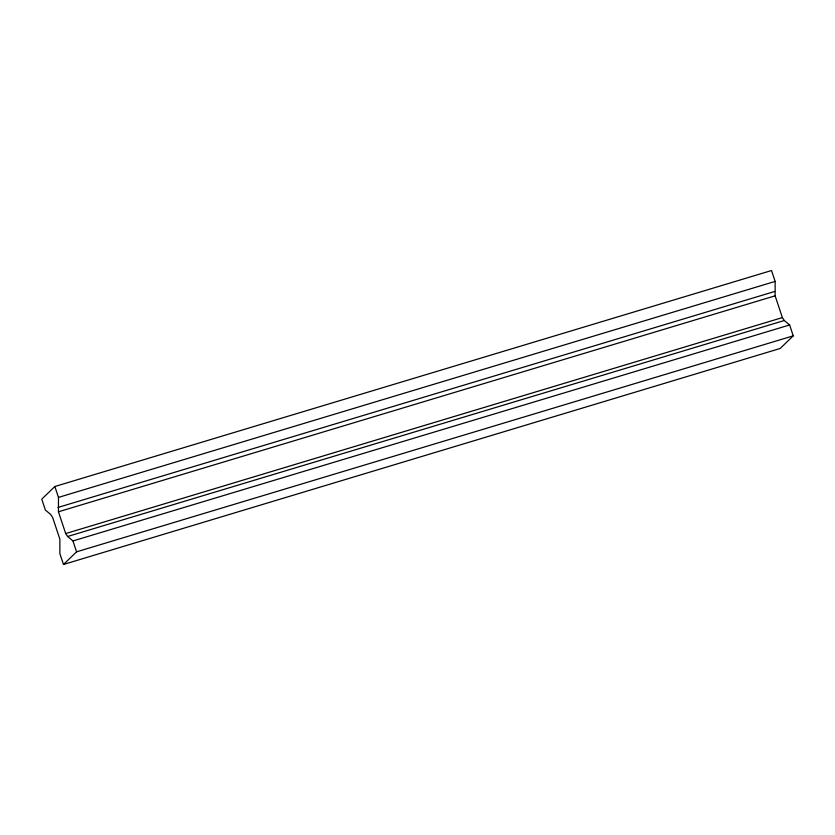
<?xml version="1.0" encoding="UTF-8"?>
<svg xmlns="http://www.w3.org/2000/svg" width="835" height="835" viewBox="0 0 835 835"><rect width="100%" height="100%" fill="white"/><g stroke="black" fill="none" stroke-linecap="round" stroke-linejoin="round"><path stroke-width="1.25" d="M63.481 564.47L76.58 551.831L72.958 540.944L67.625 536.498L65.694 533.565L58.45 511.792L58.471 497.399L54.849 486.513L771.519 270.53L775.141 281.416L775.13 295.82L782.374 317.592L784.305 320.515L789.628 324.961L793.25 335.847L780.151 348.487L63.481 564.47L59.859 553.584L59.869 539.18L52.626 517.408L50.695 514.485L45.372 510.039L41.75 499.153L54.849 486.513M58.471 497.399L775.141 281.416M57.97 507.461L774.65 291.488M58.45 511.792L775.13 295.82M65.694 533.565L782.374 317.592M67.625 536.498L784.305 320.515M72.958 540.944L789.628 324.961M76.58 551.831L793.25 335.847"/></g></svg>
